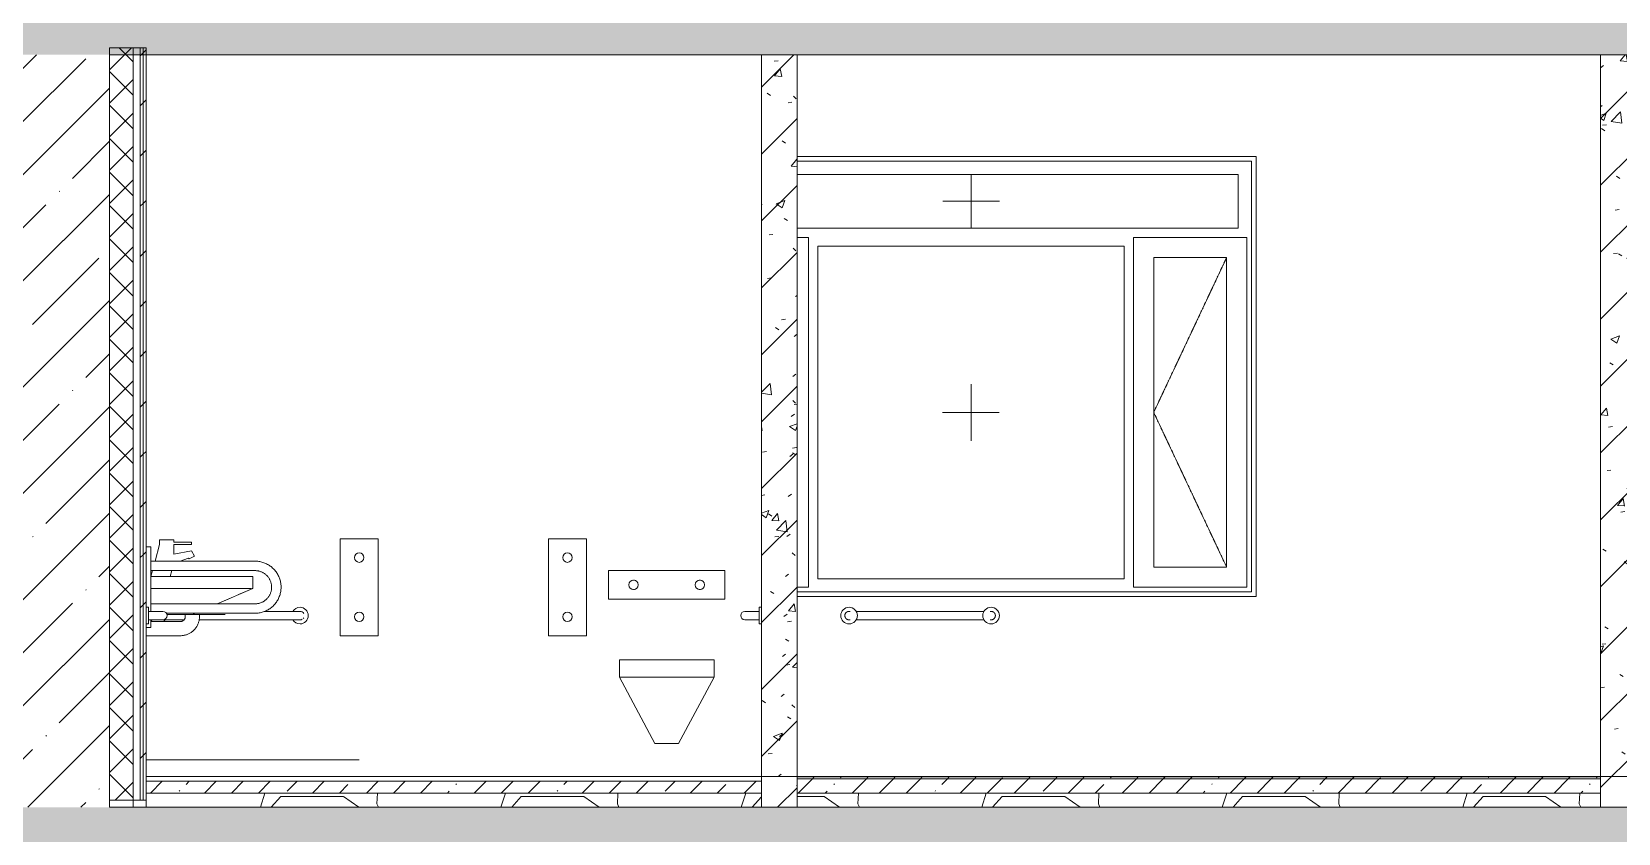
# Model space of a CAD drawing. Header units: millimetres. Extents: x -515342 to 330399, y -224905 to 507333.
# Drawn here: x 143477 to 150181, y 87791 to 91179 of the extents above; entities that cross this region are included whole.
import ezdxf

# ---------------------------------------------------------------- set-up
doc = ezdxf.new("R2010")
doc.units = ezdxf.units.MM
doc.linetypes.add('ASVP_Штриховая_ш2 п1', pattern=[3, 2, -1])
doc.layers.get('0').update_dxf_attribs({"lineweight": 0})
for name, color, linetype, lineweight in [('Линии', 7, 'Continuous', 0), ('Оборудование', 7, 'Continuous', 0), ('Окна', 7, 'Continuous', 0), ('Окна открывание', 7, 'Continuous', 0), ('Перекрытие', 7, 'Continuous', 0), ('Сантехника', 7, 'Continuous', 0), ('Стены внутренние', 7, 'Continuous', 0), ('Стены наружные', 7, 'Continuous', 0), ('Стены несущие', 7, 'Continuous', 0), ('Стены отделка', 7, 'Continuous', 0), ('Стены перегородки', 7, 'Continuous', 0), ('Стены штриховка', 7, 'Continuous', 0)]:
    doc.layers.add(name, color=color, linetype=linetype, lineweight=lineweight)
pattern_1 = [(45, (136801.12, 95610.5), (-224.5064, 224.5064), []), (45, (137025.63, 95610.5), (-224.5064, 224.5064), [396.875, -79.375, 3.353, -76.022])]
pattern_2 = [(45, (136801.12, 95610.5), (-141.4214, 141.4214), [])]
pattern_3 = [(50, (136801.12, 95610.5), (364.368, -31.8783), [38.1, -419.1]), (355, (136801.12, 95610.5), (-70.486, 382.113), [30.48, -335.28]), (100.451, (136831.5, 95607.84), (293.885, 350.233), [32.38, -356.18]), (46.184, (136801.12, 95712.1), (542.158, -84.086), [57.15, -628.65]), (96.636, (136846.3, 95705.1), (474.805, 494.855), [48.57, -534.27]), (351.184, (136801.1, 95712.1), (474.81, 494.85), [45.72, -502.92]), (21, (136851.92, 95686.7), (303.2285, -204.5305), [38.1, -419.1]), (326, (136851.92, 95686.7), (123.604, 368.376), [30.48, -335.28]), (71.451, (136877.2, 95669.65), (426.834, 163.843), [32.38, -356.18]), (37.5, (136801.12, 95610.49), (6.1766, 169.1102), [16.764, -314.452, 16.764, -323.596, -336.55]), (37.5, (136801.12, 95610.49), (6.1766, 169.1102), [-671.576, 16.764, -319.786]), (7.5, (136801.12, 95610.5), (133.6389, 200.3615), [16.764, -177.292, 16.764, -306.832, -128.27]), (7.5, (136801.12, 95610.5), (133.6389, 200.3615), [-517.652, 16.764, -111.506]), (327.5, (136687.84, 95610.49), (271.1818, -11.4584), [16.764, -110.236, 16.764, -379.476, -525.78]), (327.5, (136687.84, 95610.49), (271.1818, -11.4584), [-523.24, 16.764, -509.016]), (317.5, (136637.04, 95610.5), (296.2585, 50.853), [16.764, -148.336, 16.764, -246.38, -373.38]), (317.5, (136637.04, 95610.5), (296.2585, 50.853), [-428.244, 16.764, -356.616])]
pattern_4 = [(45, (136801.12, 95610.5), (-106.066, 106.066), [])]
pattern_5 = [(228.013, (137532.64, 96626.49), (-8127.9666, -9144.02968), [136.69, -13532.193]), (184.97, (137441.203, 96524.893), (12191.99547, 1016.05502), [234.562, -23221.62]), (132.51, (137207.52, 96504.57), (10159.9124, -11176.07977), [165.393, -16373.89]), (267.274, (136811.283, 96250.573), (1015.88953, 20320.00577), [213.602, -21146.575]), (292.834, (136801.123, 96037.213), (-5080.07417, 12191.97012), [209.453, -20735.923]), (357.274, (136882.403, 95844.173), (-20320.00577, 1015.88953), [213.602, -21146.575]), (37.694, (137095.763, 95834.013), (-13208.042725, -10159.94461), [282.477, -27965.247]), (72.255, (137319.283, 96006.733), (7112.12749, 22351.9589), [266.688, -26402.102]), (121.43, (137400.563, 96260.733), (-8128.10005, 13207.93827), [214.325, -21218.218]), (175.236, (137288.8, 96443.61), (11175.99406, -1016.0697), [244.685, -11989.575]), (222.397, (137044.963, 96463.933), (-12192.085586, -11175.90729), [316.43, -31326.71]), (138.814, (137817.12, 96240.41), (-7111.9922, 6096.0098), [108, -10692.226]), (171.469, (137735.843, 96311.533), (13207.99153, -2032.05404), [205.473, -20341.855]), (225, (137532.64, 96342), (1e-13, -1016), [143.684, -1293.16]), (203.199, (137461.52, 96463.93), (5079.9856, 2032.0367), [77.377, -7660.25]), (291.801, (137390.4, 96433.45), (-1015.9787, 3048.0072), [109.426, -5361.9]), (30.964, (137431.04, 96331.85), (3047.9913, 2032.0134), [177.73, -5746.52]), (161.565, (137583.44, 96423.3), (2031.999, -1016.0024), [128.515, -3084.36]), (16.39, (136801.12, 96433.453), (10159.97517, 3048.0812), [180.035, -17823.53]), (70.346, (136973.84, 96484.25), (-4064.0339, -11175.98797), [151.04, -14952.887]), (293.199, (137583.44, 96626.49), (-2032.0367, 5079.9856), [154.75, -7582.873]), (343.61, (137644.4, 96484.253), (-10159.97517, 3048.0812), [180.035, -17823.53]), (339.444, (136801.12, 95803.53), (-5080.0015, 2031.99615), [173.614, -8507.094]), (294.775, (136963.68, 95742.57), (-5079.9732, 11176.0126), [145.47, -14401.437]), (66.801, (137593.6, 95610.49), (2032.0367, 5079.9856), [154.75, -7582.873]), (17.354, (137654.56, 95752.73), (-13208.0015, -4063.99474), [170.313, -16860.95]), (69.444, (137095.76, 95610.49), (-2031.9962, -5080.0015), [86.807, -8593.9]), (101.31, (137532.64, 95610.5), (-1016.0048, 4063.999), [51.806, -5128.797]), (165.964, (137522.48, 95661.3), (3048.0036, -1015.9877), [209.453, -3979.62]), (186.009, (137319.28, 95712.093), (10159.99987, 1015.9998), [194.107, -19216.546]), (303.69, (137431.04, 96240.4), (-1015.9976, 2032.0017), [146.53, -3516.71]), (353.157, (137512.323, 96118.493), (17271.99206, -2032.06884), [255.823, -25326.404]), (60.945, (137766.32, 96088.01), (-4064.04974, -7111.97225), [104.603, -10355.757]), (90, (137817.1, 96179.5), (-1016, 1016), [60.96, -955.04]), (120.256, (137298.96, 95742.57), (4063.9449, -7112.03103), [141.147, -13973.576]), (48.013, (137227.84, 95864.49), (8127.9666, 9144.02968), [273.377, -13395.505]), (0, (137410.7, 96067.7), (1016, 1016), [264.16, -751.84]), (325.305, (137674.88, 96067.69), (-10160.01873, 7111.97318), [160.644, -15903.726]), (254.055, (137806.96, 95976.25), (-1015.9713, -4064.0072), [147.93, -7248.66]), (207.646, (137766.323, 95834.013), (-19303.99578, -10160.00796), [240.858, -23844.986]), (175.426, (137552.963, 95722.253), (-13207.99929, 1016.01778), [254.812, -25226.34])]
pattern_6 = [(45, (136801.12, 95610.5), (-114.0493, 114.0493), []), (45, (136915.17, 95610.5), (-114.0493, 114.0493), [201.613, -40.323, 3.353, -36.97])]

# ---------------------------------------------------------------- blocks, each defined once
blk = doc.blocks.new('Окно_ПВХ_3Створки_1Фрамуга-верх - АР_Окно_ОП_1820_h_х2370_3ст2фр-в-V17-О_АР_П_Разрез 1-1')
at = {"layer": 'Окна'}
h = blk.add_hatch(dxfattribs=at)
h.set_pattern_fill('FP_5', color=256, style=0, pattern_type=2)
h.set_pattern_definition([(236.31, (49717.4, 8823.7), (-1777.996, -3556.002), [641.07, -5769.6]), (236.31, (49752.95, 8717), (-1777.996, -3556.002), [384.64, -6026.03]), (236.31, (49539.6, 8717), (-1777.996, -3556.002), [384.64, -6026.03])])
h.paths.add_polyline_path([(60067.1, 885), (60375.1, 885), (60375.1, 2193), (60067.1, 2193), (60067.1, 1193)])
at = {"layer": 'Окна', "color": 253, "true_color": 0xaaaaaa}
for p, q in [((58560, 2600), (60480.1, 2600)), ((58560, 2600), (60480.1, 2600)), ((60480.1, 2600), (60480.1, 780)), ((60480.1, 2600), (60480.1, 780)), ((60424.1, 2544), (58560, 2544)), ((60424.1, 2318), (60424.1, 2544)), ((60424.1, 2318), (58560, 2318)), ((58608.1, 2278), (58560, 2278)), ((58608.1, 800), (58608.1, 2278)), ((58648.1, 2242), (58648.1, 836)), ((59942.1, 2242), (58648.1, 2242)), ((59942.1, 2242), (59942.1, 836)), ((60460.1, 2278), (59982.1, 2278)), ((59982.1, 800), (59982.1, 2278)), ((60460.1, 800), (60460.1, 2278)), ((60067.1, 2193), (60375.1, 2193)), ((60067.1, 885), (60067.1, 2193)), ((60375.1, 2193), (60375.1, 885)), ((60375.1, 885), (60067.1, 885)), ((58648.1, 836), (59942.1, 836)), ((58560, 800), (58608.1, 800)), ((60480.1, 780), (58560, 780)), ((60480.1, 780), (58560, 780)), ((59982.1, 800), (60460.1, 800))]:
    blk.add_line(p, q, dxfattribs=at)
at = {"layer": 'Окна открывание', "linetype": 'ASVP_Штриховая_ш2 п1'}
for p, q in [((59295.1, 2318), (59295.1, 2544)), ((59415.1, 2431), (59175.1, 2431)), ((60375.1, 2193), (60067.1, 1539)), ((59295.1, 1419), (59295.1, 1659)), ((59175.1, 1539), (59415.1, 1539)), ((60067.1, 1539), (60375.1, 885))]:
    blk.add_line(p, q, dxfattribs=at)
blk = doc.blocks.new('СД_Люблино_Фасады_rvt-1-О_АР_П_Разрез 1-1')
at = {"layer": 'Стены внутренние'}
for p, q in [((58560, 2620), (60500.1, 2620)), ((60500.1, 2620), (60500.1, 760)), ((60500.1, 760), (58560, 760))]:
    blk.add_line(p, q, dxfattribs=at)
at = {"layer": 'Окна', "lineweight": 9}
blk.add_blockref('Окно_ПВХ_3Створки_1Фрамуга-верх - АР_Окно_ОП_1820_h_х2370_3ст2фр-в-V17-О_АР_П_Разрез 1-1', (0, 0), dxfattribs=at)
blk = doc.blocks.new('Опорный поручень - Откидной поручень для унитаза-8747127-О_АР_П_Разрез 1-1')
at = {"layer": 'Оборудование'}
for p, q in [((92630, 1005), (92630, 595)), ((92790, 1005), (92630, 1005)), ((92790, 595), (92790, 1005)), ((92630, 595), (92790, 595))]:
    blk.add_line(p, q, dxfattribs=at)
for centre, start, end in [((92710, 925), 90, 270), ((92710, 925), 270, 90), ((92710, 675), 90, 270), ((92710, 675), 270, 90)]:
    blk.add_arc(centre, 20, start, end, dxfattribs=at)
blk = doc.blocks.new('МГН_Санузел_Поручень горизонтальный - АР_Сантехнические приборы_МГН_Поручень горизонтальный-3156318-О_АР_П_Разрез 1-1')
at = {"layer": 'Сантехника'}
for p, q in [((93460, 698), (93520, 698)), ((93520, 698), (93460, 698)), ((93520, 698), (93520, 715)), ((93520, 715), (93530, 715)), ((93520, 715), (93530, 715)), ((93520, 645), (93520, 715)), ((93530, 715), (93530, 645)), ((93530, 715), (93530, 645)), ((93520, 662), (93460, 662)), ((93520, 662), (93460, 662)), ((93520, 645), (93520, 662)), ((93530, 645), (93520, 645)), ((93520, 645), (93530, 645))]:
    blk.add_line(p, q, dxfattribs=at)
blk.add_arc((93460, 680), 18, 90, 270, dxfattribs=at)
blk.add_arc((93460, 680), 18, 90, 270, dxfattribs=at)
blk = doc.blocks.new('Унитаз - Общественные _МГН_ - Объем смыва более 6_1 л-8747126-О_АР_П_Разрез 1-1')
at = {"layer": 'Сантехника'}
for p, q in [((92883.5, 750), (92883.5, 870)), ((92883.5, 870), (93375.4, 870)), ((93375.4, 870), (93375.4, 750)), ((93375.4, 750), (92883.5, 750)), ((92929.4, 492.4), (93329.4, 492.4)), ((92929.4, 420), (92929.4, 492.4)), ((93329.4, 492.4), (93329.4, 420)), ((92929.4, 420), (93329.4, 420)), ((93079.4, 140), (92929.4, 420)), ((92929.4, 420), (93329.4, 420)), ((93179.4, 140), (93329.4, 420)), ((93179.4, 140), (93079.4, 140))]:
    blk.add_line(p, q, dxfattribs=at)
for centre, start, end in [((92989.4, 810), 360, 180), ((92989.4, 810), 180, 360), ((93269.4, 810), 360, 180), ((93269.4, 810), 180, 360)]:
    blk.add_arc(centre, 20, start, end, dxfattribs=at)
for points in [[(92987.1, 829.9), (92986.7, 829.8), (92986.3, 829.8), (92985.9, 829.7)], [(92992.8, 829.7), (92992.4, 829.8), (92992.1, 829.8), (92991.7, 829.9)], [(93267.2, 829.9), (93266.8, 829.8), (93266.4, 829.8), (93266, 829.7)], [(93272.9, 829.7), (93272.5, 829.8), (93272.1, 829.8), (93271.7, 829.9)], [(92985.9, 790.3), (92986.3, 790.2), (92986.7, 790.2), (92987.1, 790.1)], [(92991.7, 790.1), (92992.1, 790.2), (92992.4, 790.2), (92992.8, 790.3)], [(93266, 790.3), (93266.4, 790.2), (93266.8, 790.2), (93267.2, 790.1)], [(93271.7, 790.1), (93272.1, 790.2), (93272.5, 790.2), (93272.9, 790.3)]]:
    blk.add_open_spline(points, degree=3, dxfattribs=at)
blk = doc.blocks.new('2D_Трап_1200хх900 - АР_Сантехнические приборы_Трап-10140339-О_АР_П_Разрез 1-1')
at = {"layer": 'Сантехника'}
for p, q in [((91305, 70), (90930, 70)), ((91305, 70), (90930, 70)), ((91305, 70), (91455, 70)), ((91455, 70), (91305, 70)), ((91455, 70), (91830, 70)), ((91455, 70), (91830, 70))]:
    blk.add_line(p, q, dxfattribs=at)
blk = doc.blocks.new('Раковина для МГН 600х450 - Раковина для МГН 600х450-10140932-О_АР_П_Разрез 1-1')
at = {"layer": 'Сантехника'}
for p, q in [((76701.2, 980.2), (76682.4, 909.9)), ((76761.2, 1000.2), (76701.2, 1000.2)), ((76701.2, 1000.2), (76701.2, 980.2)), ((76761.2, 990.2), (76761.2, 1000.2)), ((76836.2, 990.2), (76761.2, 990.2)), ((76761.2, 940.2), (76761.2, 980.2)), ((76761.2, 980.2), (76836.2, 980.2)), ((76836.2, 953.5), (76761.2, 940.2)), ((76836.2, 980.2), (76836.2, 990.2)), ((76848.7, 931.8), (76836.2, 953.5)), ((76788.3, 910), (76823.5, 922.8)), ((76823.5, 922.8), (76827.1, 919.3)), ((76827.1, 919.3), (76848.7, 931.8)), ((76664.9, 845), (77056, 845)), ((76671.7, 870), (76665, 845)), ((76746.5, 845), (76753.2, 870.2)), ((77056, 845), (77095.9, 845)), ((77095.9, 845), (77096, 845)), ((77095.9, 845), (77095.9, 795)), ((77096, 795), (77096, 845)), ((77096, 795), (77096, 845)), ((77056, 795), (76664.9, 795)), ((76664.9, 795), (77056, 795)), ((77096, 795), (76944.7, 730)), ((77000.7, 754.1), (76944.7, 730)), ((77096, 795), (77035.6, 769)), ((77095.9, 795), (77052.2, 776.2)), ((77077.2, 795), (77056, 795)), ((77090.4, 795), (77078, 795)), ((77095.9, 795), (77093.1, 795)), ((77096, 795), (77095.9, 795)), ((77095.9, 795), (77096, 795)), ((77096, 795), (77095.9, 795)), ((76840, 685), (76732.2, 685)), ((76810, 685), (76810, 675)), ((76851.6, 690), (76840, 685)), ((76978.6, 685), (76840, 685)), ((76870, 675), (76870, 685)), ((76790, 655), (76665, 655)), ((76645, 595), (76790, 595))]:
    blk.add_line(p, q, dxfattribs=at)
at = {"layer": 'Сантехника', "flags": 128}
for points in [[(76790, 595), (76793.2, 595.1), (76796.4, 595.3), (76799.6, 595.6), (76802.7, 596), (76805.9, 596.6), (76809, 597.3), (76812.1, 598.1), (76815.2, 599.1), (76818.2, 600.1), (76821.2, 601.3), (76824.1, 602.6), (76826.9, 604), (76829.8, 605.6), (76832.5, 607.2), (76835.2, 609), (76837.8, 610.8), (76840.3, 612.8), (76842.8, 614.9), (76845.1, 617), (76847.4, 619.3), (76849.6, 621.6), (76851.7, 624), (76853.6, 626.5), (76855.5, 629.1), (76857.3, 631.8), (76859, 634.5), (76860.6, 637.3), (76862, 640.1), (76863.3, 643.1), (76864.6, 646), (76865.7, 649), (76866.6, 652.1), (76867.5, 655.1), (76868.2, 658.3), (76868.8, 661.4), (76869.3, 664.6), (76869.7, 667.7), (76869.9, 670.9), (76870, 674.1), (76870, 675)], [(76810, 675), (76810, 674.2), (76809.9, 673.4), (76809.9, 672.6), (76809.7, 671.8), (76809.6, 671), (76809.4, 670.2), (76809.2, 669.5), (76809, 668.7), (76808.7, 668), (76808.4, 667.2), (76808.1, 666.5), (76807.7, 665.8), (76807.4, 665.1), (76806.9, 664.4), (76806.5, 663.7), (76806, 663.1), (76805.6, 662.4), (76805, 661.8), (76804.5, 661.2), (76803.9, 660.7), (76803.3, 660.1), (76802.7, 659.6), (76802.1, 659.1), (76801.5, 658.6), (76800.8, 658.2), (76800.1, 657.8), (76799.4, 657.4), (76798.7, 657), (76798, 656.7), (76797.2, 656.4), (76796.5, 656.1), (76795.7, 655.8), (76795, 655.6), (76794.2, 655.4), (76793.4, 655.3), (76792.6, 655.2), (76791.8, 655.1), (76791, 655), (76790.2, 655), (76790, 655)]]:
    blk.add_lwpolyline(points, dxfattribs=at)
blk = doc.blocks.new('МГН_Санузел_Поручень горизонтальный - АР_Сантехнические приборы_МГН_Поручень горизонтальный-V4-О_АР_П_Разрез 1-1')
at = {"layer": 'Сантехника'}
for p, q in [((90940, 715), (90930, 715)), ((90930, 715), (90930, 645)), ((90940, 715), (90930, 715)), ((90930, 715), (90930, 645)), ((90940, 698), (90940, 715)), ((90940, 645), (90940, 715)), ((91000, 698), (90940, 698)), ((90940, 698), (91000, 698)), ((90930, 645), (90940, 645)), ((90940, 645), (90930, 645)), ((90940, 645), (90940, 662)), ((90940, 662), (91000, 662)), ((90940, 662), (91000, 662))]:
    blk.add_line(p, q, dxfattribs=at)
blk.add_arc((91000, 680), 18, 270, 90, dxfattribs=at)
blk.add_arc((91000, 680), 18, 270, 90, dxfattribs=at)
blk = doc.blocks.new('МГН_Санузел_Поручень горизонтальный - АР_Сантехнические приборы_МГН_Поручень горизонтальный-V171-О_АР_П_Разрез 1-1')
at = {"layer": 'Сантехника'}
for p, q in [((77255, 698), (77144.1, 698)), ((76735, 662), (76804.6, 662)), ((76867.1, 662), (77255, 662))]:
    blk.add_line(p, q, dxfattribs=at)
at = {"layer": 'Сантехника', "flags": 128}
for points in [[(77295, 698), (77295, 698), (77294.9, 698), (77294.7, 698), (77294.5, 698), (77294.2, 698), (77293.9, 698), (77293.4, 698), (77293, 698), (77292.4, 698), (77291.8, 698), (77291.2, 698), (77290.5, 698), (77289.7, 698), (77288.9, 698), (77288, 698), (77287.1, 698), (77286.1, 698), (77285.1, 698), (77284, 698), (77282.9, 698), (77281.7, 698), (77280.5, 698), (77279.2, 698), (77277.9, 698), (77276.6, 698), (77275.2, 698), (77273.9, 698), (77272.4, 698), (77271, 698), (77269.5, 698), (77268, 698), (77266.5, 698), (77264.9, 698), (77263.4, 698), (77261.8, 698), (77260.2, 698), (77258.6, 698), (77257, 698), (77255.4, 698), (77255, 698)], [(76716.1, 662), (76717.6, 662), (76719, 662), (76720.5, 662), (76722, 662), (76723.5, 662), (76725.1, 662), (76726.6, 662), (76728.2, 662), (76729.8, 662), (76731.4, 662), (76733, 662), (76734.6, 662), (76735, 662)], [(77255, 662), (77256.6, 662), (77258.2, 662), (77259.8, 662), (77261.4, 662), (77262.9, 662), (77264.5, 662), (77266.1, 662), (77267.6, 662), (77269.1, 662), (77270.6, 662), (77272, 662), (77273.5, 662), (77274.9, 662), (77276.2, 662), (77277.6, 662), (77278.9, 662), (77280.2, 662), (77281.4, 662), (77282.6, 662), (77283.7, 662), (77284.8, 662), (77285.8, 662), (77286.8, 662), (77287.8, 662), (77288.7, 662), (77289.5, 662), (77290.3, 662), (77291, 662), (77291.7, 662), (77292.3, 662), (77292.8, 662), (77293.3, 662), (77293.7, 662), (77294.1, 662), (77294.4, 662), (77294.7, 662), (77294.8, 662), (77294.9, 662), (77295, 662), (77295, 662)]]:
    blk.add_lwpolyline(points, dxfattribs=at)
at = {"layer": 'Сантехника'}
for centre, radius, start, end in [((77295, 680), 35, 90, 149.8098), ((77295, 680), 18, 90, 98.45953), ((77295, 680), 35, 270, 90), ((77295, 680), 18, 30, 90), ((77295, 680), 18, 315, 330), ((76695, 680), 35, 211.03466, 225), ((76695, 680), 35, 315, 329.8098), ((77295, 680), 35, 210.1902, 270), ((77295, 680), 18, 260.21954, 270), ((77295, 680), 18, 270, 300)]:
    blk.add_arc(centre, radius, start, end, dxfattribs=at)
blk = doc.blocks.new('Опорный поручень - Опорный поручень для раковины-V174-О_АР_П_Разрез 1-1')
at = {"layer": 'Оборудование'}
for p, q in [((55810, 970), (55830, 970)), ((55830, 970), (55830, 698)), ((56270, 910), (55830, 910)), ((55830, 870), (56270, 870)), ((56270, 730), (55830, 730)), ((55896, 690), (56270, 690)), ((55810, 630), (55830, 630)), ((55830, 662), (55830, 630))]:
    blk.add_line(p, q, dxfattribs=at)
at = {"layer": 'Оборудование', "flags": 128}
for points in [[(56270, 690), (56274.4, 690.1), (56278.8, 690.4), (56283.2, 690.8), (56287.5, 691.4), (56291.9, 692.2), (56296.1, 693.2), (56300.4, 694.3), (56304.6, 695.6), (56308.8, 697.1), (56312.8, 698.7), (56316.9, 700.5), (56320.8, 702.4), (56324.7, 704.5), (56328.4, 706.8), (56332.1, 709.2), (56335.7, 711.8), (56339.2, 714.5), (56342.5, 717.3), (56345.8, 720.3), (56348.9, 723.4), (56351.9, 726.6), (56354.8, 729.9), (56357.5, 733.4), (56360.1, 736.9), (56362.6, 740.6), (56364.9, 744.3), (56367, 748.2), (56369, 752.1), (56370.8, 756.1), (56372.5, 760.1), (56374, 764.3), (56375.4, 768.5), (56376.6, 772.7), (56377.6, 777), (56378.4, 781.3), (56379.1, 785.7), (56379.5, 790), (56379.9, 794.4), (56380, 798.8), (56380, 803.2), (56379.7, 807.6), (56379.3, 812), (56378.8, 816.4), (56378, 820.7), (56377.1, 825), (56376, 829.3), (56374.8, 833.5), (56373.4, 837.6), (56371.8, 841.7), (56370, 845.8), (56368.1, 849.7), (56366, 853.6), (56363.8, 857.4), (56361.5, 861.1), (56358.9, 864.7), (56356.3, 868.2), (56353.5, 871.6), (56350.5, 874.9), (56347.5, 878.1), (56344.3, 881.1), (56341, 884), (56337.6, 886.8), (56334.1, 889.4), (56330.4, 891.9), (56326.7, 894.3), (56322.9, 896.4), (56319, 898.5), (56315, 900.4), (56311, 902.1), (56306.8, 903.6), (56302.7, 905), (56298.4, 906.3), (56294.2, 907.3), (56289.9, 908.2), (56285.5, 908.9), (56281.2, 909.4), (56276.8, 909.8), (56272.4, 910), (56270, 910)], [(56270, 870), (56272.8, 869.9), (56275.6, 869.8), (56278.4, 869.5), (56281.2, 869.1), (56283.9, 868.6), (56286.6, 868), (56289.3, 867.3), (56292, 866.4), (56294.7, 865.5), (56297.3, 864.5), (56299.8, 863.3), (56302.3, 862.1), (56304.8, 860.7), (56307.2, 859.3), (56309.5, 857.8), (56311.8, 856.1), (56314, 854.4), (56316.2, 852.6), (56318.2, 850.7), (56320.2, 848.8), (56322.1, 846.7), (56324, 844.6), (56325.7, 842.4), (56327.3, 840.1), (56328.9, 837.8), (56330.4, 835.4), (56331.7, 833), (56333, 830.5), (56334.2, 828), (56335.2, 825.4), (56336.2, 822.7), (56337.1, 820.1), (56337.8, 817.4), (56338.5, 814.6), (56339, 811.9), (56339.4, 809.1), (56339.7, 806.3), (56339.9, 803.6), (56340, 800.8), (56340, 798), (56339.8, 795.2), (56339.6, 792.4), (56339.2, 789.6), (56338.8, 786.8), (56338.2, 784.1), (56337.5, 781.4), (56336.7, 778.7), (56335.8, 776), (56334.8, 773.4), (56333.7, 770.9), (56332.4, 768.3), (56331.1, 765.9), (56329.7, 763.5), (56328.2, 761.1), (56326.6, 758.8), (56324.9, 756.6), (56323.1, 754.4), (56321.3, 752.3), (56319.3, 750.3), (56317.3, 748.4), (56315.2, 746.5), (56313, 744.8), (56310.8, 743.1), (56308.5, 741.5), (56306.1, 740), (56303.7, 738.6), (56301.2, 737.3), (56298.6, 736.1), (56296.1, 735), (56293.4, 734), (56290.8, 733.2), (56288.1, 732.4), (56285.4, 731.7), (56282.6, 731.2), (56279.9, 730.7), (56277.1, 730.4), (56274.3, 730.1), (56271.5, 730), (56270, 730)]]:
    blk.add_lwpolyline(points, dxfattribs=at)
blk = doc.blocks.new('МГН_Санузел_Поручень горизонтальный - АР_Сантехнические приборы_МГН_Поручень горизонтальный_на дверь-10674815-О_АР_П_Разрез 1-1')
at = {"layer": 'Сантехника'}
for p, q in [((94460, 698), (93940, 698)), ((93940, 662), (94460, 662))]:
    blk.add_line(p, q, dxfattribs=at)
at = {"layer": 'Сантехника', "flags": 128}
for points in [[(93899.3, 662), (93898.6, 662.1), (93897.8, 662.1), (93897.1, 662.2), (93896.4, 662.4), (93895.7, 662.5), (93895, 662.7), (93894.3, 662.9), (93893.7, 663.2), (93893, 663.4), (93892.3, 663.7), (93891.7, 664), (93891.1, 664.4), (93890.4, 664.7), (93889.8, 665.1), (93889.3, 665.6), (93888.7, 666), (93888.1, 666.5), (93887.6, 667), (93887.1, 667.5), (93886.6, 668), (93886.1, 668.5), (93885.7, 669.1), (93885.3, 669.7), (93884.9, 670.3), (93884.5, 670.9), (93884.1, 671.5), (93883.8, 672.2), (93883.5, 672.8), (93883.2, 673.5), (93883, 674.2), (93882.8, 674.8), (93882.6, 675.5), (93882.4, 676.2), (93882.3, 676.9), (93882.2, 677.7), (93882.1, 678.4), (93882, 679.1), (93882, 679.8), (93882, 680.5), (93882, 681.2), (93882.1, 682), (93882.2, 682.7), (93882.3, 683.4), (93882.5, 684.1), (93882.6, 684.8), (93882.9, 685.5), (93883.1, 686.2), (93883.3, 686.8), (93883.6, 687.5), (93883.9, 688.1), (93884.3, 688.8), (93884.6, 689.4), (93885, 690), (93885.4, 690.6), (93885.9, 691.2), (93886.3, 691.7), (93886.8, 692.3), (93887.3, 692.8), (93887.8, 693.3), (93888.4, 693.7), (93888.9, 694.2), (93889.5, 694.6), (93890.1, 695), (93890.7, 695.4), (93891.3, 695.8), (93892, 696.1), (93892.6, 696.4), (93893.3, 696.7), (93894, 697), (93894.7, 697.2), (93895.3, 697.4), (93896, 697.6), (93896.7, 697.7), (93897.5, 697.8), (93898.2, 697.9), (93898.9, 698), (93899.6, 698)], [(93900, 698), (93900.1, 698), (93900.3, 698), (93900.5, 698), (93900.8, 698), (93901.1, 698), (93901.6, 698), (93902, 698), (93902.6, 698), (93903.2, 698), (93903.8, 698), (93904.5, 698)], [(93930.1, 698), (93931.6, 698), (93933.2, 698), (93934.8, 698), (93936.4, 698), (93938, 698), (93939.6, 698), (93940, 698)], [(94460, 698), (94461.6, 698), (94463.2, 698), (94464.8, 698), (94466.4, 698), (94467.9, 698), (94469.5, 698)], [(94496, 698), (94496.7, 698), (94497.3, 698), (94497.8, 698), (94498.3, 698), (94498.7, 698), (94499.1, 698), (94499.4, 698), (94499.7, 698), (94499.8, 698), (94499.9, 698), (94500, 698)], [(94500.7, 698), (94501.4, 697.9), (94502.2, 697.9), (94502.9, 697.8), (94503.6, 697.6), (94504.3, 697.5), (94505, 697.3), (94505.7, 697.1), (94506.3, 696.8), (94507, 696.6), (94507.7, 696.3), (94508.3, 696), (94508.9, 695.6), (94509.6, 695.3), (94510.2, 694.9), (94510.7, 694.4), (94511.3, 694), (94511.9, 693.5), (94512.4, 693), (94512.9, 692.5), (94513.4, 692), (94513.9, 691.5), (94514.3, 690.9), (94514.7, 690.3), (94515.1, 689.7), (94515.5, 689.1), (94515.9, 688.5), (94516.2, 687.8), (94516.5, 687.2), (94516.8, 686.5), (94517, 685.8), (94517.2, 685.2), (94517.4, 684.5), (94517.6, 683.8), (94517.7, 683.1), (94517.8, 682.3), (94517.9, 681.6), (94518, 680.9), (94518, 680.2), (94518, 679.5), (94518, 678.8), (94517.9, 678), (94517.8, 677.3), (94517.7, 676.6), (94517.5, 675.9), (94517.4, 675.2), (94517.1, 674.5), (94516.9, 673.8), (94516.7, 673.2), (94516.4, 672.5), (94516.1, 671.9), (94515.7, 671.2), (94515.4, 670.6), (94515, 670), (94514.6, 669.4), (94514.1, 668.8), (94513.7, 668.3), (94513.2, 667.7), (94512.7, 667.2), (94512.2, 666.7), (94511.6, 666.3), (94511.1, 665.8), (94510.5, 665.4), (94509.9, 665), (94509.3, 664.6), (94508.7, 664.2), (94508, 663.9), (94507.4, 663.6), (94506.7, 663.3), (94506, 663), (94505.3, 662.8), (94504.7, 662.6), (94504, 662.4), (94503.3, 662.3), (94502.5, 662.2), (94501.8, 662.1), (94501.1, 662), (94500.4, 662)], [(93904, 662), (93903.3, 662), (93902.7, 662), (93902.2, 662), (93901.7, 662), (93901.3, 662), (93900.9, 662), (93900.6, 662), (93900.3, 662), (93900.2, 662), (93900.1, 662), (93900, 662)], [(93940, 662), (93938.4, 662), (93936.8, 662), (93935.2, 662), (93933.6, 662), (93932.1, 662), (93930.5, 662)], [(94469.9, 662), (94468.4, 662), (94466.8, 662), (94465.2, 662), (94463.6, 662), (94462, 662), (94460.4, 662), (94460, 662)], [(94500, 662), (94499.9, 662), (94499.7, 662), (94499.5, 662), (94499.2, 662), (94498.9, 662), (94498.4, 662), (94498, 662), (94497.4, 662), (94496.8, 662), (94496.2, 662), (94495.5, 662)]]:
    blk.add_lwpolyline(points, dxfattribs=at)
at = {"layer": 'Сантехника'}
for centre, start, end in [((93900, 680), 90, 270), ((93900, 680), 270, 90), ((94500, 680), 90, 270), ((94500, 680), 270, 90)]:
    blk.add_arc(centre, 35, start, end, dxfattribs=at)

msp = doc.modelspace()

# ---------------------------------------------------------------- hatches: boundary and pattern name
at = {"layer": 'Перекрытие'}
h = msp.add_hatch(dxfattribs=at)
h.set_pattern_fill('FP_1', color=256, style=0, pattern_type=2)
h.set_pattern_definition(pattern_1)
h.paths.add_polyline_path([(190085.5296, 91081.3929), (190085.5296, 91301.3929), (141000.5296, 91301.3929), (141000.5296, 91081.3929), (189732.2317, 91081.3929)])
h.paths.add_polyline_path([(87845.5296, 91081.3929), (137020.5296, 91081.3929), (137020.5296, 91301.3929), (87845.5296, 91301.3929)])
h = msp.add_hatch(dxfattribs=at)
h.set_pattern_fill('FP_19', color=256, style=0, pattern_type=2)
h.set_pattern_definition(pattern_6)
h.paths.add_polyline_path([(149951.447, 88021.3929), (150105.5296, 88021.3929), (150105.5296, 88029.3929), (146710.5296, 88029.3929), (146710.5296, 88021.3929), (149537.0639, 88021.3929)])
h = msp.add_hatch(dxfattribs=at)
h.set_pattern_fill('FP_19', color=256, style=0, pattern_type=2)
h.set_pattern_definition(pattern_6)
h.paths.add_polyline_path([(149951.447, 87961.3929), (150105.5296, 87961.3929), (150105.5296, 88021.3929), (146710.5296, 88021.3929), (146710.5296, 87961.3929), (149537.0639, 87961.3929)])
h = msp.add_hatch(dxfattribs=at)
h.set_pattern_fill('FP_19', color=256, style=0, pattern_type=2)
h.set_pattern_definition(pattern_6)
h.paths.add_polyline_path([(146221.9985, 87961.3929), (146560.5296, 87961.3929), (146560.5296, 88011.3929), (143960.5296, 88011.3929), (143960.5296, 87961.3929), (145807.6153, 87961.3929)])
h = msp.add_hatch(dxfattribs=at)
h.set_pattern_fill('FP_23', color=256, style=0, pattern_type=2)
h.set_pattern_definition(pattern_5)
h.paths.add_polyline_path([(146221.9985, 87901.3929), (146560.5296, 87901.3929), (146560.5296, 87961.3929), (143960.5296, 87961.3929), (143960.5296, 87901.3929), (145807.6153, 87901.3929)])
h = msp.add_hatch(dxfattribs=at)
h.set_pattern_fill('FP_23', color=256, style=0, pattern_type=2)
h.set_pattern_definition(pattern_5)
h.paths.add_polyline_path([(149951.447, 87901.3929), (150105.5296, 87901.3929), (150105.5296, 87961.3929), (146710.5296, 87961.3929), (146710.5296, 87901.3929), (149537.0639, 87901.3929)])
h = msp.add_hatch(dxfattribs=at)
h.set_pattern_fill('FP_1', color=256, style=0, pattern_type=2)
h.set_pattern_definition(pattern_1)
h.paths.add_polyline_path([(88345.5296, 87681.3929), (189585.5296, 87681.3929), (189585.5296, 87901.3929), (88345.5296, 87901.3929)])
at = {"layer": 'Стены внутренние'}
h = msp.add_hatch(dxfattribs=at)
h.set_pattern_fill('FP_1', color=256, style=0, pattern_type=2)
h.set_pattern_definition(pattern_1)
h.paths.add_polyline_path([(143805.5296, 84641.3929), (143805.5296, 87681.3929), (143415.5296, 87681.3929), (143415.5296, 84641.3929)])
h.paths.add_polyline_path([(143735.6994, 87901.3929), (143805.5296, 87901.3929), (143805.5296, 91081.3929), (143415.5296, 91081.3929), (143415.5296, 87901.3929)])
h.paths.add_polyline_path([(143805.5296, 91301.3929), (143805.5296, 94431.3929), (143415.5296, 94431.3929), (143415.5296, 91301.3929)])
h.paths.add_polyline_path([(143805.5296, 94651.3929), (143805.5296, 97731.3929), (143415.5296, 97731.3929), (143415.5296, 94651.3929)])
h.paths.add_polyline_path([(143415.5296, 97951.3929), (143805.5296, 97951.3929), (143805.5296, 101317.7385), (143415.5296, 101317.7385), (143415.5296, 98128.4808)])
h = msp.add_hatch(dxfattribs=at)
h.set_pattern_fill('FP_9', color=256, style=0, pattern_type=2)
h.set_pattern_definition(pattern_4)
h.paths.add_polyline_path([(143935.5296, 87931.3929), (143948.0296, 87931.3929), (143948.0296, 91111.3929), (143935.5296, 91111.3929), (143935.5296, 88527.9763)])
h = msp.add_hatch(dxfattribs=at)
h.set_pattern_fill('FP_9', color=256, style=0, pattern_type=2)
h.set_pattern_definition(pattern_4)
h.paths.add_polyline_path([(143948.0296, 87931.3929), (143960.5296, 87931.3929), (143960.5296, 91111.3929), (143948.0296, 91111.3929), (143948.0296, 88527.9763)])
h = msp.add_hatch(dxfattribs=at)
h.set_pattern_fill('FP_2', color=256, style=0, pattern_type=2)
h.set_pattern_definition(pattern_2)
h.paths.add_polyline_path([(146636.3817, 87901.3929), (146710.5296, 87901.3929), (146710.5296, 91081.3929), (146560.5296, 91081.3929), (146560.5296, 87901.3929)])
h = msp.add_hatch(dxfattribs=at)
h.set_pattern_fill('FP_3', color=256, style=0, pattern_type=2)
h.set_pattern_definition(pattern_3)
h.paths.add_polyline_path([(146636.3817, 87901.3929), (146710.5296, 87901.3929), (146710.5296, 91081.3929), (146560.5296, 91081.3929), (146560.5296, 87901.3929)])
h = msp.add_hatch(dxfattribs=at)
h.set_pattern_fill('FP_2', color=256, style=0, pattern_type=2)
h.set_pattern_definition(pattern_2)
h.paths.add_polyline_path([(150105.5296, 87901.3929), (150255.5296, 87901.3929), (150255.5296, 91081.3929), (150105.5296, 91081.3929), (150105.5296, 88527.9763)])
h = msp.add_hatch(dxfattribs=at)
h.set_pattern_fill('FP_3', color=256, style=0, pattern_type=2)
h.set_pattern_definition(pattern_3)
h.paths.add_polyline_path([(150105.5296, 87901.3929), (150255.5296, 87901.3929), (150255.5296, 91081.3929), (150105.5296, 91081.3929), (150105.5296, 88527.9763)])
at = {"layer": 'Стены наружные'}
h = msp.add_hatch(dxfattribs=at)
h.set_pattern_fill('FP_4', color=256, style=0, pattern_type=2)
h.set_pattern_definition([(45, (136801.12, 95610.49), (-70.7107, 70.7107), []), (135, (136801.12, 95610.49), (-70.7107, -70.7107), [])])
h.paths.add_polyline_path([(143805.5296, 87931.3929), (143905.5296, 87931.3929), (143905.5296, 91111.3929), (143805.5296, 91111.3929), (143805.5296, 88527.9763)])

# ---------------------------------------------------------------- linework, layer by layer
at = {"layer": 'Линии'}
msp.add_line((143960.5296, 88031.3929), (189585.5296, 88031.3929), dxfattribs=at)
at = {"layer": 'Перекрытие'}
for p, q in [((143805.5296, 91081.3929), (190085.5296, 91081.3929)), ((146560.5296, 88031.3929), (143960.5296, 88031.3929)), ((150105.5296, 88031.3929), (146710.5296, 88031.3929)), ((150105.5296, 88029.3929), (146710.5296, 88029.3929)), ((146710.5296, 88021.3929), (146710.5296, 87901.3929)), ((150105.5296, 88021.3929), (146710.5296, 88021.3929)), ((150105.5296, 87901.3929), (150105.5296, 88021.3929)), ((143960.5296, 88011.3929), (143960.5296, 87901.3929)), ((146560.5296, 88011.3929), (143960.5296, 88011.3929)), ((146560.5296, 87961.3929), (143960.5296, 87961.3929)), ((146560.5296, 87901.3929), (146560.5296, 88011.3929)), ((150105.5296, 87961.3929), (146710.5296, 87961.3929)), ((143805.5296, 87901.3929), (189585.5296, 87901.3929))]:
    msp.add_line(p, q, dxfattribs=at)
at = {"layer": 'Стены внутренние'}
msp.add_line((143905.5296, 87931.3929), (143905.5296, 87901.3929), dxfattribs=at)
at = {"layer": 'Стены несущие'}
msp.add_line((143805.5296, 87901.3929), (143805.5296, 91081.3929), dxfattribs=at)
at = {"layer": 'Стены отделка'}
for p, q in [((143960.5296, 91111.3929), (143805.5296, 91111.3929)), ((143805.5296, 91111.3929), (143805.5296, 91081.3929)), ((143905.5296, 87931.3929), (143905.5296, 91111.3929)), ((143960.5296, 88746.3929), (143960.5296, 91111.3929)), ((143960.5296, 88011.3929), (143960.5296, 88676.3929)), ((143805.5296, 87931.3929), (143960.5296, 87931.3929))]:
    msp.add_line(p, q, dxfattribs=at)
at = {"layer": 'Стены перегородки'}
for p, q in [((146560.5296, 91081.3929), (146560.5296, 88746.3929)), ((146710.5296, 88021.3929), (146710.5296, 91081.3929)), ((150105.5296, 91081.3929), (150105.5296, 88021.3929)), ((146560.5296, 88676.3929), (146560.5296, 88011.3929))]:
    msp.add_line(p, q, dxfattribs=at)
at = {"layer": 'Стены штриховка'}
for p, q in [((143935.5296, 91111.3929), (143935.5296, 87931.3929)), ((143948.0296, 91111.3929), (143948.0296, 87931.3929))]:
    msp.add_line(p, q, dxfattribs=at)

# ---------------------------------------------------------------- block references
msp.add_blockref('СД_Люблино_Фасады_rvt-1-О_АР_П_Разрез 1-1', (88150.5296, 88031.3929))
at = {"layer": 'Оборудование'}
for name, p in [('Опорный поручень - Откидной поручень для унитаза-8747127-О_АР_П_Разрез 1-1', (52150.5296, 88031.3929)), ('Опорный поручень - Откидной поручень для унитаза-8747127-О_АР_П_Разрез 1-1', (53030.5296, 88031.3929)), ('Опорный поручень - Опорный поручень для раковины-V174-О_АР_П_Разрез 1-1', (88150.5296, 88031.3929))]:
    msp.add_blockref(name, p, dxfattribs=at)
at = {"layer": 'Сантехника'}
for name, p in [('Раковина для МГН 600х450 - Раковина для МГН 600х450-10140932-О_АР_П_Разрез 1-1', (67315.5296, 88031.3929)), ('Унитаз - Общественные _МГН_ - Объем смыва более 6_1 л-8747126-О_АР_П_Разрез 1-1', (53030.5296, 88031.3929)), ('МГН_Санузел_Поручень горизонтальный - АР_Сантехнические приборы_МГН_Поручень горизонтальный-V4-О_АР_П_Разрез 1-1', (53030.5296, 88031.3929)), ('МГН_Санузел_Поручень горизонтальный - АР_Сантехнические приборы_МГН_Поручень горизонтальный-V171-О_АР_П_Разрез 1-1', (67315.5296, 88031.3929)), ('МГН_Санузел_Поручень горизонтальный - АР_Сантехнические приборы_МГН_Поручень горизонтальный-3156318-О_АР_П_Разрез 1-1', (53030.5296, 88031.3929)), ('МГН_Санузел_Поручень горизонтальный - АР_Сантехнические приборы_МГН_Поручень горизонтальный_на дверь-10674815-О_АР_П_Разрез 1-1', (53030.5296, 88031.3929)), ('2D_Трап_1200хх900 - АР_Сантехнические приборы_Трап-10140339-О_АР_П_Разрез 1-1', (53030.5296, 88031.3929))]:
    msp.add_blockref(name, p, dxfattribs=at)

doc.saveas('drawing.dxf')
